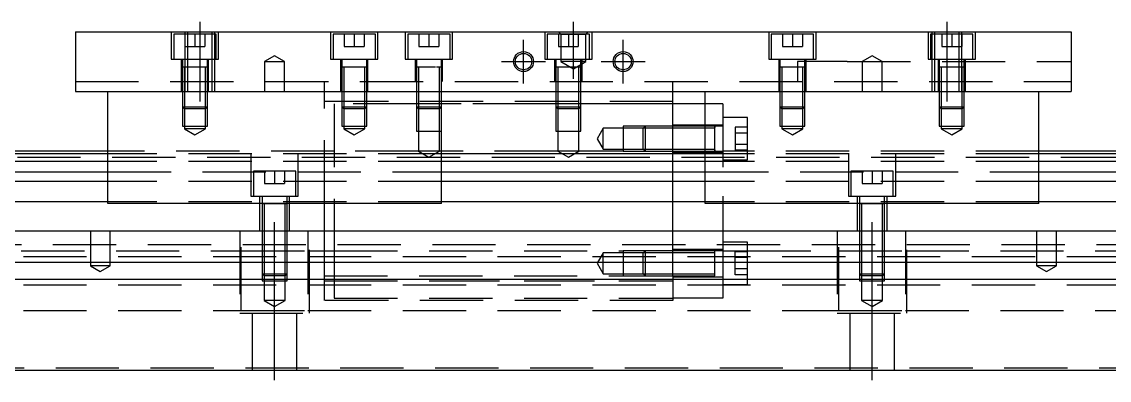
# Model space of a CAD drawing. Extents: x -20 to 861, y -279 to 102.
# Drawn here: x 209.2 to 427.6, y -233.5 to -161.5 of the extents above; entities that cross this region are included whole.
import ezdxf

# ---------------------------------------------------------------- set-up
doc = ezdxf.new("R2010")
doc.units = 0
doc.linetypes.add('CENTER', pattern=[50.8, 31.75, -6.35, 6.35, -6.35])
doc.linetypes.add('DASHED', pattern=[19.05, 12.7, -6.35])
doc.layers.get('0').update_dxf_attribs({"linetype": 'CONTINUOUS'})
doc.layers.add('CENTER', color=1, linetype='CENTER')

msp = doc.modelspace()

# ---------------------------------------------------------------- linework, layer by layer
at = {"color": 7, "linetype": 'CONTINUOUS'}
for p, q in [((220, -163.53), (220, -175.53)), ((220, -163.53), (420, -163.53)), ((420, -163.53), (420, -175.53)), ((220, -175.53), (420, -175.53)), ((226.5, -198.03), (226.5, -175.53)), ((293.5, -198.03), (293.5, -175.53)), ((340, -188.03), (340, -175.53)), ((346.5, -198.03), (346.5, -175.53)), ((413.5, -198.03), (413.5, -175.53)), ((346.5, -178.03), (340, -178.03)), ((348.4, -182.93), (348.4, -182.529994)), ((226.5, -187.53), (28, -187.53)), ((348.4, -187.530006), (348.4, -187.13)), ((583, -187.53), (413.5, -187.53)), ((226.5, -188.03), (0, -188.03)), ((226.5, -189.569608), (0, -189.569608)), ((346.5, -188.03), (293.5, -188.03)), ((346.5, -189.569608), (293.5, -189.569608)), ((640, -188.03), (413.5, -188.03)), ((640, -189.569608), (413.5, -189.569608)), ((0, -191.690392), (226.5, -191.690392)), ((293.5, -191.690392), (346.5, -191.690392)), ((413.5, -191.690392), (640, -191.690392)), ((226.5, -193.600532), (0, -193.600532)), ((346.5, -193.600532), (293.5, -193.600532)), ((640, -193.600532), (413.5, -193.600532)), ((226.5, -197.711934), (0, -197.711934)), ((293.5, -198.03), (226.5, -198.03)), ((346.5, -197.711934), (293.5, -197.711934)), ((413.5, -198.03), (346.5, -198.03)), ((640, -197.711934), (413.5, -197.711934)), ((0, -203.53), (640, -203.53)), ((0, -209.83), (640, -209.83)), ((348.4, -209.879968), (348.4, -209.83)), ((0, -213.23), (640, -213.23)), ((0, -231.53), (640, -231.53))]:
    msp.add_line(p, q, dxfattribs=at)
at = {"color": 3, "linetype": 'DASHED'}
for p, q in [((239.25, -163.53), (239.25, -169.03)), ((242.000006, -163.53), (242.000006, -175.53)), ((242.5, -163.53), (242.5, -175.53)), ((247.5, -175.53), (247.5, -163.53)), ((247.999994, -175.53), (247.999994, -163.53)), ((248.75, -169.03), (248.75, -163.53)), ((271.25, -163.53), (271.25, -169.03)), ((280.75, -169.03), (280.75, -163.53)), ((286.25, -163.53), (286.25, -169.03)), ((295.75, -169.03), (295.75, -163.53)), ((314.25, -163.53), (314.25, -169.03)), ((317.5, -164.03), (317, -163.53)), ((322.5, -164.03), (323, -163.53)), ((323.75, -169.03), (323.75, -163.53)), ((359.25, -163.53), (359.25, -169.03)), ((368.75, -169.03), (368.75, -163.53)), ((391.25, -163.53), (391.25, -169.03)), ((392.000006, -163.53), (392.000006, -175.53)), ((392.5, -163.53), (392.5, -175.53)), ((397.5, -175.53), (397.5, -163.53)), ((397.999994, -175.53), (397.999994, -163.53)), ((400.75, -169.03), (400.75, -163.53)), ((248.25, -164.03), (239.75, -164.03)), ((239.75, -164.03), (239.75, -169.03)), ((242, -164.03), (242, -166.53)), ((244, -164.03), (244, -166.53)), ((246, -164.03), (246, -166.53)), ((248.25, -169.03), (248.25, -164.03)), ((280.25, -164.03), (271.75, -164.03)), ((271.75, -164.03), (271.75, -169.03)), ((274, -164.03), (274, -166.53)), ((276, -164.03), (276, -166.53)), ((278, -164.03), (278, -166.53)), ((280.25, -169.03), (280.25, -164.03)), ((295.25, -164.03), (286.75, -164.03)), ((286.75, -164.03), (286.75, -169.03)), ((289, -164.03), (289, -166.53)), ((291, -164.03), (291, -166.53)), ((293, -164.03), (293, -166.53)), ((295.25, -169.03), (295.25, -164.03)), ((323.25, -164.03), (314.75, -164.03)), ((314.75, -164.03), (314.75, -169.03)), ((317, -164.03), (317, -166.53)), ((317.5, -164.03), (317.5, -169.53)), ((317.5, -164.03), (322.5, -164.03)), ((319, -164.03), (319, -166.53)), ((321, -164.03), (321, -166.53)), ((322.5, -169.53), (322.5, -164.03)), ((323.25, -169.03), (323.25, -164.03)), ((368.25, -164.03), (359.75, -164.03)), ((359.75, -164.03), (359.75, -169.03)), ((362, -164.03), (362, -166.53)), ((364, -164.03), (364, -166.53)), ((366, -164.03), (366, -166.53)), ((368.25, -169.03), (368.25, -164.03)), ((400.25, -164.03), (391.75, -164.03)), ((391.75, -164.03), (391.75, -169.03)), ((394, -164.03), (394, -166.53)), ((396, -164.03), (396, -166.53)), ((398, -164.03), (398, -166.53)), ((400.25, -169.03), (400.25, -164.03)), ((242, -166.53), (244, -166.53)), ((244, -166.53), (246, -166.53)), ((274, -166.53), (276, -166.53)), ((276, -166.53), (278, -166.53)), ((289, -166.53), (291, -166.53)), ((291, -166.53), (293, -166.53)), ((317, -166.53), (319, -166.53)), ((319, -166.53), (321, -166.53)), ((362, -166.53), (364, -166.53)), ((364, -166.53), (366, -166.53)), ((394, -166.53), (396, -166.53)), ((396, -166.53), (398, -166.53)), ((239.25, -169.03), (248.75, -169.03)), ((241.25, -169.03), (241.25, -175.53)), ((241.5, -169.03), (241.5, -170.63)), ((246.5, -170.63), (246.5, -169.03)), ((246.75, -175.53), (246.75, -169.03)), ((260, -168.3753), (258, -169.53)), ((258, -169.53), (260, -169.53)), ((258, -169.53), (258, -175.53)), ((262, -169.53), (260, -168.3753)), ((260, -169.53), (262, -169.53)), ((262, -175.53), (262, -169.53)), ((271.25, -169.03), (280.75, -169.03)), ((273.25, -169.03), (273.25, -175.53)), ((273.5, -169.03), (273.5, -170.63)), ((278.5, -170.63), (278.5, -169.03)), ((278.75, -175.53), (278.75, -169.03)), ((286.25, -169.03), (295.75, -169.03)), ((288.25, -169.03), (288.25, -173.53)), ((288.5, -169.03), (288.5, -170.63)), ((293.5, -170.63), (293.5, -169.03)), ((293.75, -173.53), (293.75, -169.03)), ((314.25, -169.03), (323.75, -169.03)), ((316.25, -169.03), (316.25, -173.53)), ((316.5, -169.03), (316.5, -170.63)), ((322.5, -169.53), (317.5, -169.53)), ((317.5, -169.53), (320, -170.973376)), ((320, -170.973376), (322.5, -169.53)), ((321.5, -170.63), (321.5, -169.03)), ((321.75, -173.53), (321.75, -169.03)), ((359.25, -169.03), (368.75, -169.03)), ((361.25, -169.03), (361.25, -175.53)), ((361.5, -169.03), (361.5, -170.63)), ((365, -169.53), (365, -173.53)), ((375, -169.53), (365, -169.53)), ((366.5, -170.63), (366.5, -169.03)), ((366.75, -175.53), (366.75, -169.03)), ((375, -169.53), (420, -169.53)), ((380, -168.3753), (378, -169.53)), ((378, -169.53), (380, -169.53)), ((378, -169.53), (378, -175.53)), ((382, -169.53), (380, -168.3753)), ((380, -169.53), (382, -169.53)), ((382, -175.53), (382, -169.53)), ((391.25, -169.03), (400.75, -169.03)), ((393.25, -169.03), (393.25, -175.53)), ((393.5, -169.03), (393.5, -170.63)), ((398.5, -170.63), (398.5, -169.03)), ((398.75, -175.53), (398.75, -169.03)), ((241.5, -170.625), (241.5, -170.63)), ((241.757468, -170.63), (241.5, -170.63)), ((241.5, -170.63), (241.5, -175.52998)), ((241.5, -170.63), (241.5, -170.635)), ((246.242552, -170.63), (241.757468, -170.63)), ((241.9, -170.63), (241.9, -175.52998)), ((246.1, -175.52998), (246.1, -170.63)), ((246.5, -170.63), (246.242552, -170.63)), ((246.5, -170.63), (246.5, -170.625)), ((246.5, -175.52998), (246.5, -170.63)), ((246.5, -170.635), (246.5, -170.63)), ((273.5, -170.625), (273.5, -170.63)), ((273.757468, -170.63), (273.5, -170.63)), ((273.5, -170.63), (273.5, -175.52998)), ((273.5, -170.63), (273.5, -170.635)), ((278.242552, -170.63), (273.757468, -170.63)), ((273.9, -170.63), (273.9, -175.52998)), ((278.1, -175.52998), (278.1, -170.63)), ((278.5, -170.63), (278.242552, -170.63)), ((278.5, -170.63), (278.5, -170.625)), ((278.5, -175.52998), (278.5, -170.63)), ((278.5, -170.635), (278.5, -170.63)), ((288.5, -170.625), (288.5, -170.63)), ((288.757468, -170.63), (288.5, -170.63)), ((288.5, -170.63), (288.5, -173.52998)), ((288.5, -170.63), (288.5, -170.635)), ((292.300194, -170.63), (288.757468, -170.63)), ((288.9, -170.63), (288.9, -173.52998)), ((293.5, -170.63), (292.5, -170.63)), ((293.1, -173.52998), (293.1, -170.63)), ((293.5, -170.63), (293.5, -170.625)), ((293.5, -173.52998), (293.5, -170.63)), ((293.5, -170.635), (293.5, -170.63)), ((316.5, -170.625), (316.5, -170.63)), ((316.757468, -170.63), (316.5, -170.63)), ((316.5, -170.63), (316.5, -170.635)), ((316.5, -170.63), (316.5, -173.52998)), ((321.242552, -170.63), (316.757468, -170.63)), ((316.9, -170.63), (316.9, -173.52998)), ((321.1, -173.52998), (321.1, -170.63)), ((321.5, -170.63), (321.242552, -170.63)), ((321.5, -170.63), (321.5, -170.625)), ((321.5, -170.635), (321.5, -170.63)), ((321.5, -173.52998), (321.5, -170.63)), ((361.5, -170.625), (361.5, -170.63)), ((361.757468, -170.63), (361.5, -170.63)), ((361.5, -170.63), (361.5, -170.635)), ((361.5, -170.63), (361.5, -175.52998)), ((366.242552, -170.63), (361.757468, -170.63)), ((361.9, -170.63), (361.9, -175.52998)), ((366.1, -175.52998), (366.1, -170.63)), ((366.5, -170.63), (366.242552, -170.63)), ((366.5, -170.63), (366.5, -170.625)), ((366.5, -170.635), (366.5, -170.63)), ((366.5, -175.52998), (366.5, -170.63)), ((393.5, -170.625), (393.5, -170.63)), ((393.757468, -170.63), (393.5, -170.63)), ((393.5, -170.63), (393.5, -175.52998)), ((393.5, -170.63), (393.5, -170.635)), ((398.242552, -170.63), (393.757468, -170.63)), ((393.9, -170.63), (393.9, -175.52998)), ((398.1, -175.52998), (398.1, -170.63)), ((398.5, -170.63), (398.242552, -170.63)), ((398.5, -170.63), (398.5, -170.625)), ((398.5, -175.52998), (398.5, -170.63)), ((398.5, -170.635), (398.5, -170.63)), ((220, -173.53), (420, -173.53)), ((270, -175.53), (270, -173.53)), ((288.5, -173.53), (288.5, -175.53)), ((288.500006, -173.53), (288.500006, -175.53)), ((288.9, -173.53), (288.9, -175.53)), ((293.1, -175.53), (293.1, -173.53)), ((293.499994, -175.53), (293.499994, -173.53)), ((293.5, -175.53), (293.5, -173.53)), ((316.5, -173.53), (316.5, -175.53)), ((316.500006, -173.53), (316.500006, -175.53)), ((316.9, -173.53), (316.9, -175.53)), ((321.1, -175.53), (321.1, -173.53)), ((321.499994, -175.53), (321.499994, -173.53)), ((321.5, -175.53), (321.5, -173.53)), ((340, -175.53), (340, -173.53)), ((241.5, -175.53), (241.5, -178.63)), ((241.500006, -175.53), (241.500006, -178.630006)), ((241.9, -175.53), (241.9, -179.03)), ((246.1, -179.03), (246.1, -175.53)), ((246.499994, -178.630006), (246.499994, -175.53)), ((246.5, -178.63), (246.5, -175.53)), ((270, -198.03), (270, -175.53)), ((273.5, -175.53), (273.5, -178.63)), ((273.500006, -175.53), (273.500006, -178.630006)), ((273.9, -175.53), (273.9, -179.03)), ((278.1, -179.03), (278.1, -175.53)), ((278.499994, -178.630006), (278.499994, -175.53)), ((278.5, -178.63), (278.5, -175.53)), ((288.5, -175.53), (288.5, -178.63)), ((288.500006, -175.53), (288.500006, -178.630006)), ((288.9, -175.53), (288.9, -179.03)), ((293.1, -179.03), (293.1, -175.53)), ((293.499994, -178.630006), (293.499994, -175.53)), ((293.5, -178.63), (293.5, -175.53)), ((316.5, -175.53), (316.5, -178.63)), ((316.500006, -175.53), (316.500006, -178.630006)), ((316.9, -175.53), (316.9, -179.03)), ((321.1, -179.03), (321.1, -175.53)), ((321.499994, -178.630006), (321.499994, -175.53)), ((321.5, -178.63), (321.5, -175.53)), ((361.5, -175.53), (361.5, -178.63)), ((361.500006, -175.53), (361.500006, -178.630006)), ((361.9, -175.53), (361.9, -179.03)), ((366.1, -179.03), (366.1, -175.53)), ((366.499994, -178.630006), (366.499994, -175.53)), ((366.5, -178.63), (366.5, -175.53)), ((393.5, -175.53), (393.5, -178.63)), ((393.500006, -175.53), (393.500006, -178.630006)), ((393.9, -175.53), (393.9, -179.03)), ((398.1, -179.03), (398.1, -175.53)), ((398.499994, -178.630006), (398.499994, -175.53)), ((398.5, -178.63), (398.5, -175.53)), ((241.5, -178.63), (246.5, -178.63)), ((241.5, -178.63), (241.9, -179.03)), ((241.500006, -178.63002), (241.500006, -182.53)), ((246.1, -179.03), (241.9, -179.03)), ((241.9, -179.03002), (241.9, -182.53)), ((246.1, -179.03), (246.5, -178.63)), ((246.1, -182.53), (246.1, -179.03002)), ((246.499994, -182.53), (246.499994, -178.63002)), ((340, -177.53), (270, -177.53)), ((272, -178.03), (272, -198.03)), ((288.5, -178.03), (272, -178.03)), ((273.5, -178.63), (278.5, -178.63)), ((273.5, -178.63), (273.9, -179.03)), ((273.500006, -178.63002), (273.500006, -182.53)), ((278.1, -179.03), (273.9, -179.03)), ((273.9, -179.03002), (273.9, -182.53)), ((278.1, -179.03), (278.5, -178.63)), ((278.1, -182.53), (278.1, -179.03002)), ((278.499994, -182.53), (278.499994, -178.63002)), ((288.9, -178.03), (288.5, -178.03)), ((288.5, -178.63), (293.499994, -178.63)), ((288.5, -178.63), (288.9, -179.03)), ((288.500006, -178.63002), (288.500006, -183.53)), ((292.5, -178.03), (288.9, -178.03)), ((293.1, -179.03), (288.9, -179.03)), ((288.9, -179.03002), (288.9, -183.53)), ((292.9, -178.03), (292.5, -178.03)), ((292.9, -179.03), (292.500006, -179.03)), ((293.1, -178.03), (292.9, -178.03)), ((293.5, -178.03), (293.1, -178.03)), ((293.1, -179.03), (293.5, -178.63)), ((293.1, -183.53), (293.1, -179.03002)), ((293.499994, -179.03), (293.499994, -178.63002)), ((293.499994, -182.53), (293.499994, -179.03)), ((297.1, -178.03), (293.5, -178.03)), ((297.5, -178.03), (297.1, -178.03)), ((312.5, -178.03), (297.5, -178.03)), ((316.5, -178.03), (312.5, -178.03)), ((316.9, -178.03), (316.5, -178.03)), ((316.5, -178.63), (321.5, -178.63)), ((316.5, -178.63), (316.9, -179.03)), ((316.500006, -178.63002), (316.500006, -183.53)), ((321.1, -178.03), (316.9, -178.03)), ((321.1, -179.03), (316.9, -179.03)), ((316.9, -179.03002), (316.9, -183.53)), ((321.5, -178.03), (321.1, -178.03)), ((321.1, -179.03), (321.5, -178.63)), ((321.1, -183.53), (321.1, -179.03002)), ((321.499994, -183.53), (321.499994, -178.63002)), ((327.5, -178.03), (321.5, -178.03)), ((340, -178.03), (327.5, -178.03)), ((350, -178.03), (346.5, -178.03)), ((350, -178.03), (350, -196.53)), ((361.5, -178.63), (366.5, -178.63)), ((361.5, -178.63), (361.9, -179.03)), ((361.500006, -178.63002), (361.500006, -182.53)), ((366.1, -179.03), (361.9, -179.03)), ((361.9, -179.03002), (361.9, -182.53)), ((366.1, -179.03), (366.5, -178.63)), ((366.1, -182.53), (366.1, -179.03002)), ((366.499994, -182.53), (366.499994, -178.63002)), ((393.5, -178.63), (398.5, -178.63)), ((393.5, -178.63), (393.9, -179.03)), ((393.500006, -178.63002), (393.500006, -182.53)), ((398.1, -179.03), (393.9, -179.03)), ((393.9, -179.03002), (393.9, -182.53)), ((398.1, -179.03), (398.5, -178.63)), ((398.1, -182.53), (398.1, -179.03002)), ((398.499994, -182.53), (398.499994, -178.63002)), ((355, -180.78), (350, -180.78)), ((355, -189.28), (355, -180.78)), ((241.500006, -182.53), (246.499994, -182.53)), ((241.9, -182.53), (241.9, -183.03)), ((246.1, -183.03), (241.9, -183.03)), ((241.9, -183.03), (244, -184.242436)), ((244, -184.242436), (246.1, -183.03)), ((246.1, -183.03), (246.1, -182.53)), ((273.500006, -182.53), (278.499994, -182.53)), ((273.9, -182.53), (273.9, -183.03)), ((278.1, -183.03), (273.9, -183.03)), ((273.9, -183.03), (276, -184.242436)), ((276, -184.242436), (278.1, -183.03)), ((278.1, -183.03), (278.1, -182.53)), ((293.499994, -183.53), (293.499994, -182.53)), ((326, -182.93), (324.787564, -185.03)), ((326, -187.13), (326, -182.93)), ((330, -182.93), (326, -182.93)), ((330, -182.530006), (330, -187.529994)), ((334.39998, -182.530006), (330, -182.530006)), ((333.99998, -182.93), (330, -182.93)), ((334.4, -182.53), (334, -182.93)), ((334, -187.13), (334, -182.93)), ((340, -182.93), (334, -182.93)), ((340, -182.530006), (334.399994, -182.530006)), ((334.4, -182.53), (334.4, -187.53)), ((340, -182.53), (334.4, -182.53)), ((350, -182.28), (340, -182.28)), ((346.5, -182.53), (340.00002, -182.53)), ((348.4, -182.93), (340.00002, -182.93)), ((348.405, -182.53), (346.5, -182.53)), ((350, -182.53), (348.395, -182.53)), ((348.4, -182.787468), (348.4, -182.53)), ((348.4, -182.53), (348.4, -182.787448)), ((348.4, -182.787468), (348.4, -182.53)), ((348.4, -184.879954), (348.4, -182.787468)), ((352.5, -182.720598), (352.5, -183.8753)), ((355, -182.720598), (352.5, -182.720598)), ((361.500006, -182.53), (366.499994, -182.53)), ((361.9, -182.53), (361.9, -183.03)), ((366.1, -183.03), (361.9, -183.03)), ((361.9, -183.03), (364, -184.242436)), ((364, -184.242436), (366.1, -183.03)), ((366.1, -183.03), (366.1, -182.53)), ((393.500006, -182.53), (398.499994, -182.53)), ((393.9, -182.53), (393.9, -183.03)), ((398.1, -183.03), (393.9, -183.03)), ((393.9, -183.03), (396, -184.242436)), ((396, -184.242436), (398.1, -183.03)), ((398.1, -183.03), (398.1, -182.53)), ((288.500006, -183.53), (293.499994, -183.53)), ((288.9, -183.53), (288.9, -187.53)), ((293.1, -187.53), (293.1, -183.53)), ((316.500006, -183.53), (321.499994, -183.53)), ((316.9, -183.53), (316.9, -187.53)), ((321.1, -187.53), (321.1, -183.53)), ((324.787564, -185.03), (326, -187.13)), ((348.4, -187.272552), (348.4, -184.879954)), ((352.5, -183.8753), (352.5, -186.1847)), ((355, -183.8753), (352.5, -183.8753)), ((271.99998, -187.53), (226.5, -187.53)), ((288.9, -187.53), (272, -187.53)), ((293.1, -187.53), (288.9, -187.53)), ((288.9, -187.53), (291, -188.742436)), ((291, -188.742436), (293.1, -187.53)), ((316.9, -187.53), (293.1, -187.53)), ((321.1, -187.53), (316.9, -187.53)), ((316.9, -187.53), (319, -188.742436)), ((319, -188.742436), (321.1, -187.53)), ((329.99998, -187.53), (321.1, -187.53)), ((326, -187.13), (330, -187.13)), ((330, -187.13), (333.99998, -187.13)), ((330, -187.529994), (334.39998, -187.529994)), ((334, -187.13), (334.4, -187.53)), ((334, -187.13), (340, -187.13)), ((334.4, -187.529994), (340, -187.529994)), ((334.4, -187.53), (340, -187.53)), ((340, -187.78), (350, -187.78)), ((340.00002, -187.13), (348.4, -187.13)), ((340.00002, -187.53), (348.405, -187.53)), ((348.395, -187.53), (350, -187.53)), ((348.4, -187.53), (348.4, -187.272552)), ((348.4, -187.272602), (348.4, -187.53)), ((413.5, -187.53), (350.00002, -187.53)), ((352.5, -186.1847), (352.5, -187.339402)), ((355, -186.1847), (352.5, -186.1847)), ((355, -187.339402), (352.5, -187.339402)), ((583, -188.78), (25, -188.78)), ((293.5, -188.03), (226.5, -188.03)), ((293.5, -189.569608), (226.5, -189.569608)), ((255.25, -188.03), (255.25, -196.53)), ((264.75, -196.53), (264.75, -188.03)), ((340, -198.03), (340, -188.03)), ((413.5, -188.03), (346.5, -188.03)), ((413.5, -189.569608), (346.5, -189.569608)), ((350, -189.28), (355, -189.28)), ((375.25, -188.03), (375.25, -196.53)), ((384.75, -196.53), (384.75, -188.03)), ((226.5, -191.690392), (293.5, -191.690392)), ((264.25, -191.53), (255.75, -191.53)), ((255.75, -191.53), (255.75, -196.53)), ((258, -191.53), (258, -194.03)), ((260, -191.53), (260, -194.03)), ((262, -191.53), (262, -194.03)), ((264.25, -196.53), (264.25, -191.53)), ((346.5, -191.690392), (413.5, -191.690392)), ((384.25, -191.53), (375.75, -191.53)), ((375.75, -191.53), (375.75, -196.53)), ((378, -191.53), (378, -194.03)), ((380, -191.53), (380, -194.03)), ((382, -191.53), (382, -194.03)), ((384.25, -196.53), (384.25, -191.53)), ((293.5, -193.600532), (226.5, -193.600532)), ((258, -194.03), (260, -194.03)), ((260, -194.03), (262, -194.03)), ((413.5, -193.600532), (346.5, -193.600532)), ((378, -194.03), (380, -194.03)), ((380, -194.03), (382, -194.03)), ((255.25, -196.53), (264.75, -196.53)), ((257, -196.53), (257, -203.53)), ((257.5, -196.53), (257.5, -198.13)), ((262.5, -198.13), (262.5, -196.53)), ((263, -203.53), (263, -196.53)), ((350, -196.53), (350, -198.03)), ((375.25, -196.53), (384.75, -196.53)), ((377, -196.53), (377, -203.53)), ((377.5, -196.53), (377.5, -198.13)), ((382.5, -198.13), (382.5, -196.53)), ((383, -203.53), (383, -196.53)), ((293.5, -197.711934), (226.5, -197.711934)), ((257.5, -198.125), (257.5, -198.13)), ((262.5, -198.13), (257.5, -198.13)), ((257.5, -198.13), (257.5, -198.135)), ((257.5, -198.13), (257.5, -203.52998)), ((257.9, -198.13), (257.9, -203.52998)), ((262.1, -203.52998), (262.1, -198.13)), ((262.5, -198.13), (262.5, -198.125)), ((262.5, -198.135), (262.5, -198.13)), ((262.5, -203.52998), (262.5, -198.13)), ((270, -203.53), (270, -198.03)), ((272, -198.03), (272, -203.53)), ((340, -203.53), (340, -198.03)), ((413.5, -197.711934), (346.5, -197.711934)), ((350, -198.13), (350, -203.53)), ((377.5, -198.125), (377.5, -198.13)), ((382.5, -198.13), (377.5, -198.13)), ((377.5, -198.13), (377.5, -198.135)), ((377.5, -198.13), (377.5, -203.52998)), ((377.9, -198.13), (377.9, -203.52998)), ((382.1, -203.52998), (382.1, -198.13)), ((382.5, -198.13), (382.5, -198.125)), ((382.5, -198.135), (382.5, -198.13)), ((382.5, -203.52998), (382.5, -198.13)), ((223, -203.53), (223, -210.53)), ((227, -210.53), (227, -203.53)), ((253, -203.53), (253, -220.03)), ((253.291796, -219.53), (253.291796, -203.53)), ((257.5, -203.53), (257.5, -209.83)), ((257.500006, -203.53), (257.500006, -209.83)), ((257.9, -203.53), (257.9, -209.83)), ((262.1, -209.83), (262.1, -203.53)), ((262.499994, -209.83), (262.499994, -203.53)), ((262.5, -209.83), (262.5, -203.53)), ((266.708204, -203.53), (266.708204, -219.53)), ((267, -220.03), (267, -203.53)), ((270, -209.83), (270, -203.53)), ((272, -203.53), (272, -209.83)), ((340, -209.83), (340, -203.53)), ((350, -203.53), (350, -209.83)), ((373, -203.53), (373, -220.03)), ((373.291796, -219.53), (373.291796, -203.53)), ((377.5, -203.53), (377.5, -209.83)), ((377.500006, -203.53), (377.500006, -209.83)), ((377.9, -203.53), (377.9, -209.83)), ((382.1, -209.83), (382.1, -203.53)), ((382.499994, -209.83), (382.499994, -203.53)), ((382.5, -209.83), (382.5, -203.53)), ((386.708204, -203.53), (386.708204, -219.53)), ((387, -220.03), (387, -203.53)), ((413, -203.53), (413, -210.53)), ((417, -210.53), (417, -203.53)), ((25, -206.28), (583, -206.28)), ((350, -207.28), (340, -207.28)), ((352.1, -205.78), (350, -205.78)), ((352.5, -205.78), (352.1, -205.78)), ((355, -205.78), (352.5, -205.78)), ((355, -209.83), (355, -205.78)), ((0, -208.68), (640, -208.68)), ((56.708204, -207.53), (253.291796, -207.53)), ((253.291796, -207.53), (266.708204, -207.53)), ((257.5, -207.53), (257.9, -207.53)), ((257.9, -207.53), (262.1, -207.53)), ((262.1, -207.53), (262.5, -207.53)), ((266.708204, -207.53), (270, -207.53)), ((270, -207.53), (271.99998, -207.53)), ((272, -207.529994), (329.999982, -207.529994)), ((272, -207.53), (329.99998, -207.53)), ((326, -207.93), (324.787564, -210.03)), ((326, -212.13), (326, -207.93)), ((330, -207.93), (326, -207.93)), ((330, -207.530006), (330, -212.529994)), ((334.39998, -207.530006), (330, -207.530006)), ((333.99998, -207.93), (330, -207.93)), ((334.4, -207.53), (334, -207.93)), ((334, -209.83), (334, -207.93)), ((340, -207.93), (334, -207.93)), ((340, -207.530006), (334.399994, -207.530006)), ((334.4, -207.53), (334.4, -209.83)), ((340, -207.53), (334.4, -207.53)), ((347.5, -207.53), (340.00002, -207.53)), ((347.5, -207.93), (340.00002, -207.93)), ((347.9, -207.53), (347.5, -207.53)), ((347.9, -207.93), (347.5, -207.93)), ((348.4, -207.53), (347.9, -207.53)), ((348.4, -207.93), (347.9, -207.93)), ((348.4, -207.53), (348.395, -207.53)), ((348.4, -207.787468), (348.4, -207.53)), ((348.405, -207.53), (348.4, -207.53)), ((350, -207.53), (348.4, -207.53)), ((348.4, -209.829974), (348.4, -207.787468)), ((350.00002, -207.53), (352.1, -207.53)), ((352.1, -207.53), (352.5, -207.53)), ((352.5, -207.53), (355, -207.53)), ((355, -207.720598), (352.5, -207.720598)), ((352.5, -212.339402), (352.5, -207.720598)), ((355, -208.8753), (352.5, -208.8753)), ((355, -207.53), (373.291796, -207.53)), ((373.291796, -207.53), (386.708204, -207.53)), ((377.5, -207.53), (377.9, -207.53)), ((377.9, -207.53), (382.1, -207.53)), ((382.1, -207.53), (382.5, -207.53)), ((386.708204, -207.53), (583.005, -207.53)), ((227, -210.53), (223, -210.53)), ((223, -210.53), (225, -211.6847)), ((225, -211.6847), (227, -210.53)), ((257.5, -209.83), (257.5, -212.13)), ((257.500006, -209.83), (257.500006, -212.130006)), ((257.9, -209.83), (257.9, -212.53)), ((262.1, -212.53), (262.1, -209.83)), ((262.499994, -212.130006), (262.499994, -209.83)), ((262.5, -212.13), (262.5, -209.83)), ((270, -212.53), (270, -209.83)), ((272, -209.83), (272, -213.23)), ((324.787564, -210.03), (326, -212.13)), ((334, -212.13), (334, -209.83)), ((334.4, -209.83), (334.4, -212.53)), ((340, -212.53), (340, -209.83)), ((348.4, -210.23002), (348.4, -209.829974)), ((348.4, -212.53), (348.4, -210.23002)), ((350, -209.83), (350, -212.53)), ((352.499994, -212.130006), (352.499994, -209.83)), ((355, -211.1847), (352.5, -211.1847)), ((355, -213.23), (355, -209.83)), ((377.5, -209.83), (377.5, -212.13)), ((377.500006, -209.83), (377.500006, -212.130006)), ((377.9, -209.83), (377.9, -212.53)), ((382.1, -212.53), (382.1, -209.83)), ((382.499994, -212.130006), (382.499994, -209.83)), ((382.5, -212.13), (382.5, -209.83)), ((417, -210.53), (413, -210.53)), ((413, -210.53), (415, -211.6847)), ((415, -211.6847), (417, -210.53)), ((257.5, -212.13), (262.5, -212.13)), ((257.5, -212.13), (257.9, -212.53)), ((257.500006, -212.13002), (257.500006, -213.23)), ((257.500006, -213.23), (257.500006, -213.53)), ((257.500006, -213.53), (262.499994, -213.53)), ((262.1, -212.53), (257.9, -212.53)), ((257.9, -212.53002), (257.9, -213.53)), ((257.9, -213.53), (257.9, -217.53)), ((262.1, -212.53), (262.5, -212.13)), ((262.1, -213.53), (262.1, -212.53002)), ((262.1, -217.53), (262.1, -213.53)), ((262.499994, -213.23), (262.499994, -212.13002)), ((262.499994, -213.53), (262.499994, -213.23)), ((270, -213.23), (270, -212.53)), ((270, -212.53), (340, -212.53)), ((270, -217.53), (270, -213.23)), ((270, -213.53), (287.500006, -213.53)), ((270, -213.53), (272, -213.53)), ((272, -213.23), (272, -217.03)), ((272, -213.53), (340, -213.53)), ((292.499994, -213.53), (340, -213.53)), ((326, -212.13), (330, -212.13)), ((330, -212.13), (333.99998, -212.13)), ((334, -212.13), (340, -212.13)), ((334, -212.13), (334.4, -212.53)), ((340, -212.53), (340, -213.23)), ((340, -212.78), (350, -212.78)), ((340, -213.23), (340, -217.53)), ((340.00002, -212.13), (348.4, -212.13)), ((340.00002, -212.53), (348.4, -212.53)), ((350, -212.53), (350, -213.23)), ((350, -213.23), (350, -213.53)), ((350, -213.53), (350, -217.03)), ((355, -212.339402), (352.5, -212.339402)), ((355, -214.28), (355, -213.23)), ((377.5, -212.13), (382.5, -212.13)), ((377.5, -212.13), (377.9, -212.53)), ((377.500006, -212.13002), (377.500006, -213.23)), ((377.500006, -213.23), (377.500006, -213.53)), ((377.500006, -213.53), (382.499994, -213.53)), ((382.1, -212.53), (377.9, -212.53)), ((377.9, -212.53002), (377.9, -213.53)), ((377.9, -213.53), (377.9, -217.53)), ((382.1, -212.53), (382.5, -212.13)), ((382.1, -213.53), (382.1, -212.53002)), ((382.1, -217.53), (382.1, -213.53)), ((382.499994, -213.23), (382.499994, -212.13002)), ((382.499994, -213.53), (382.499994, -213.23)), ((0, -214.38), (640, -214.38)), ((350, -214.28), (355, -214.28)), ((262.1, -217.53), (257.9, -217.53)), ((257.9, -217.53), (260, -218.742436)), ((260, -218.742436), (262.1, -217.53)), ((340, -217.53), (270, -217.53)), ((272, -217.03), (340, -217.03)), ((350, -217.03), (340, -217.03)), ((382.1, -217.53), (377.9, -217.53)), ((377.9, -217.53), (380, -218.742436)), ((380, -218.742436), (382.1, -217.53)), ((0, -219.53), (373.291796, -219.53)), ((253, -220.03), (267, -220.03)), ((253.291796, -219.53), (266.708204, -219.53)), ((255.5, -220.03), (255.5, -231.53)), ((264.5, -231.53), (264.5, -220.03)), ((373, -220.03), (387, -220.03)), ((373.291796, -219.53), (386.708204, -219.53)), ((373.291796, -219.53), (386.708204, -219.53)), ((375.5, -220.03), (375.5, -231.53)), ((384.5, -231.53), (384.5, -220.03)), ((386.708204, -219.53), (583.291796, -219.53)), ((6.499992, -231.03), (640, -231.03))]:
    msp.add_line(p, q, dxfattribs=at)
at = {"color": 3, "linetype": 'CONTINUOUS'}
for centre in [(310, -169.53), (330, -169.53)]:
    msp.add_circle(centre, 2, dxfattribs=at)
at = {"color": 7, "linetype": 'CONTINUOUS'}
for centre in [(310, -169.53), (330, -169.53)]:
    msp.add_circle(centre, 1.65, dxfattribs=at)
at = {"layer": 'CENTER', "color": 1, "linetype": 'CENTER'}
for p, q in [((245, -161.53), (245, -177.53)), ((320, -172.973376), (320, -161.53)), ((395, -161.53), (395, -177.53)), ((310, -173.93), (310, -165.13)), ((330, -173.93), (330, -165.13)), ((305.6, -169.53), (314.4, -169.53)), ((325.6, -169.53), (334.4, -169.53)), ((260, -233.53), (260, -201.53)), ((380, -233.53), (380, -201.53))]:
    msp.add_line(p, q, dxfattribs=at)

doc.saveas('drawing.dxf')
